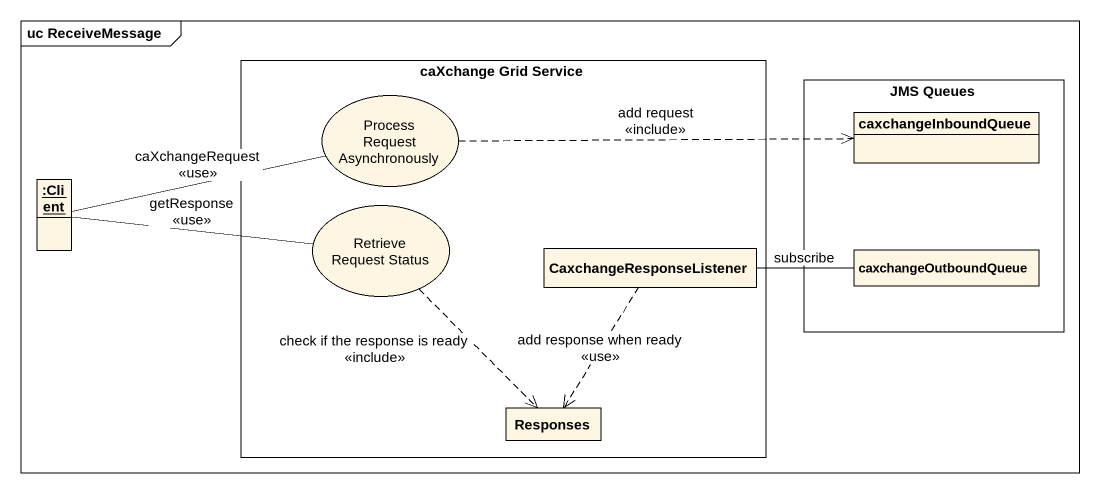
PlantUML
@startuml
mainframe uc ReceiveMessage
allowmixing
hide circle
hide empty members
rectangle "caXchange Grid Service" as caXchange_Grid_Service {
  usecase "Process Request Asynchronously" as Process_Request
  usecase "Retrieve Request Status" as Retrieve_Request_Status
  class CaxchangeResponseListener
  class Responses
}
rectangle "JMS Queues" as JMS_Queues {
  class caxchangeInboundQueue
  class caxchangeOutboundQueue
}
object ":Client" as Client
Process_Request .right.> caxchangeInboundQueue : add request\n<<include>>
Client -right- Process_Request : caXchangeRequest\n<<use>>
Client -right- Retrieve_Request_Status : getResponse\n<<use>>
Retrieve_Request_Status ..> Responses : check if the response is ready\n<<include>>
CaxchangeResponseListener -right- caxchangeOutboundQueue : subscribe
CaxchangeResponseListener ..> Responses : add response when ready\n<<use>>
@enduml
